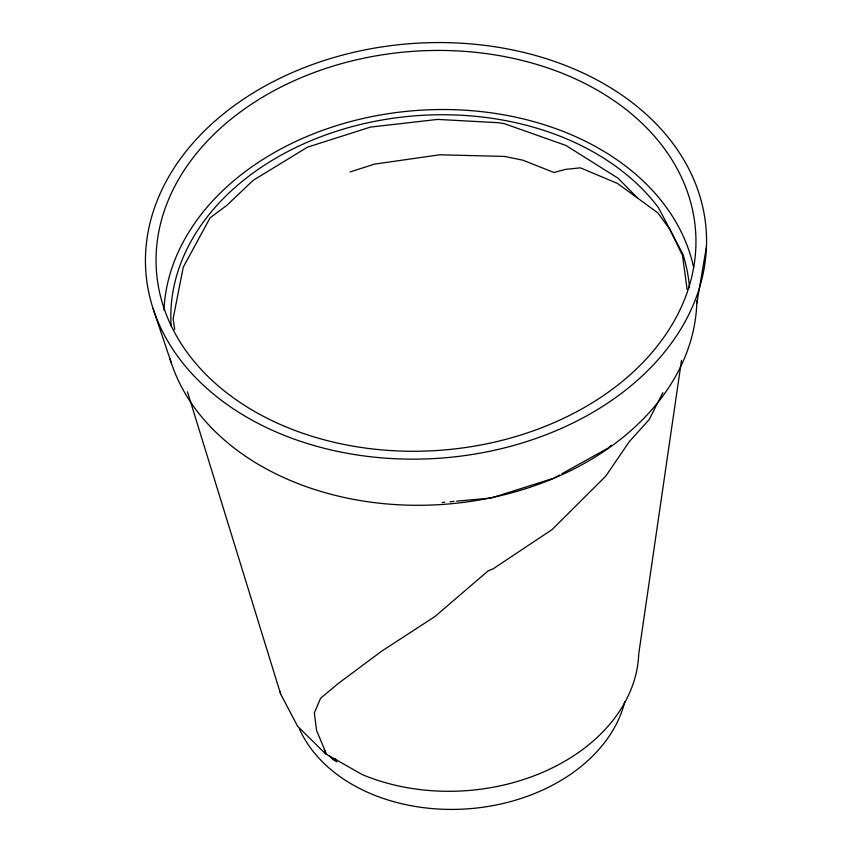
<?xml version="1.0" encoding="UTF-8"?>
<svg xmlns="http://www.w3.org/2000/svg" width="852" height="852" viewBox="0 0 852 852"><rect width="100%" height="100%" fill="white"/><g stroke="black" fill="none" stroke-linecap="round" stroke-linejoin="round"><path stroke-width="1.28" d="M681.515 360.279L638.744 653.803A181.838 134.488 -4.4 0 1 362.217 774.553L325.389 753.69L297.561 726.202L280.606 693.954L187.451 391.771M696.787 303.472L706.457 246.718A280.936 207.792 -4.4 0 0 292.311 72.569A280.936 207.792 -4.4 0 0 279.232 433.285A280.936 207.792 -4.4 0 0 706.457 246.718M662.856 392.644L649.171 419.599L629.277 441.655L605.815 476.076L552.053 529.603L493.02 568.902L488.302 570.744L434.946 616.528L381.44 651.343L338.521 683.293L320.565 698.289L314.335 712.932L316.571 730.462L326.604 754.382M611.065 445.308L608.243 448.024L561.915 473.701M559.604 474.99L553.811 478.206L490.912 498.058L456.651 501.178M350.161 171.912L374.603 164.106L439.77 154.798L504.661 156.427L522.862 160.197L554.013 172.509L565.046 169.463L580.393 167.833L617.593 183.51L657.946 212.947L669.778 229.199L682.527 255.483L687.095 289.371M442.188 502.488L444.808 502.243M450.069 501.775L454.02 501.413M637.775 198.228L617.998 178.174L565.877 145.436L504.288 123.657L498.558 122.709L437.619 119.408L370.482 127.086L307.444 147.183L253.182 180.336L226.856 205.289L210.039 217.888L183.244 267.23L173.148 318.616L174.692 329.586M329.053 755.522L332.61 759.302L336.785 761.848L335.145 758.631M153.136 308.754L171.135 362.419M324.271 749.558L325.389 753.69M280.244 691.398L280.606 693.954M624.857 701.558A168.568 124.68 -4.4 0 1 470.389 808.633A168.568 124.68 -4.4 0 1 299.318 728.705M171.135 325.762A259.871 192.211 -4.4 0 1 360.471 124.488A259.871 192.211 -4.4 0 1 658.511 207.771L682.75 253.853A259.871 192.211 -4.4 0 1 689.47 287.731M696.861 300.841A266.889 197.398 -4.4 0 1 457.13 503.149A266.889 197.398 -4.4 0 1 169.953 358.607M163.967 310.064A266.889 197.398 -4.4 0 1 414.21 110.664A266.889 197.398 -4.4 0 1 693.709 267.826M284.781 426.383A270.308 199.932 -4.4 0 0 695.85 246.867A270.308 199.932 -4.4 0 0 297.369 79.311A270.308 199.932 -4.4 0 0 284.781 426.383"/></g></svg>
